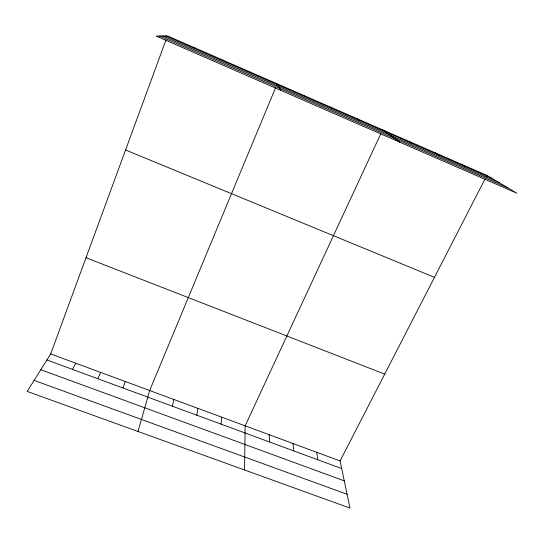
<?xml version="1.0" encoding="UTF-8"?>
<svg xmlns="http://www.w3.org/2000/svg" width="544" height="544" viewBox="0 0 544 544"><rect width="100%" height="100%" fill="white"/><g stroke="black" fill="none" stroke-linecap="round" stroke-linejoin="round"><path stroke-width="0.82" d="M250.179 72.821L250.186 72.032M244.535 469.975L245.147 425.836L380.841 133.634M221.061 424.13L221.592 417.126M196.853 415.215L197.826 408.34M172.428 406.212L173.849 399.473M138.04 431.487L149.654 390.524L275.611 87.659M122.91 387.967L125.249 381.5M484.962 179.126L340.075 460.938L349.982 508.089L27.2 391.428L50.68 353.933L165.981 39.896M276.57 85.36L277.202 83.83L280.731 90.331M97.804 378.719L100.62 372.395M486.118 176.875L486.894 175.372L516.8 193.168L156.169 36.067L167.443 35.911L486.894 175.372M72.474 369.39L75.766 363.202M222.299 60.656L222.884 60.119M194.12 48.362L195.303 48.076M34.109 380.392L347.079 494.272M40.793 369.716L344.264 480.855M46.9 359.972L341.68 468.568M50.68 353.933L340.075 460.938M86 257.734L384.71 374.122M125.555 149.994L434.466 277.345M165.648 35.938L491.674 178.214M162.738 35.979L499.426 182.832M159.521 36.026L507.946 187.898M461.217 164.159L465.501 166.79M435.275 152.837L439.056 155.251M409.074 141.399L412.332 143.589M382.602 129.839L399.697 142.154M356.646 118.51L358.85 120.251M330.432 107.066L332.098 108.576M303.953 95.506L305.075 96.784M316.662 452.275L317.852 459.789M293.039 443.544L293.808 450.928M269.198 434.731L269.538 441.986"/></g></svg>
